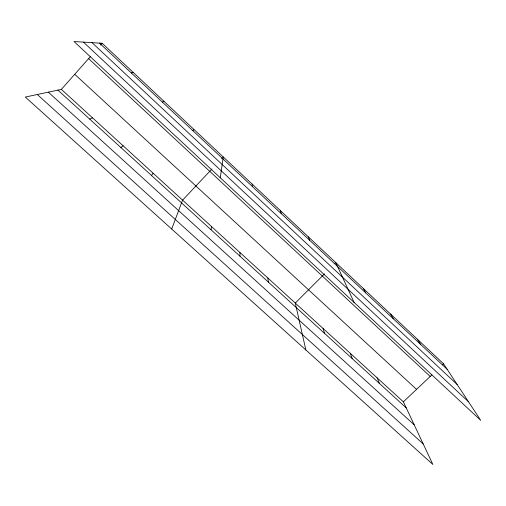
<?xml version="1.0" encoding="UTF-8"?>
<svg xmlns="http://www.w3.org/2000/svg" width="506" height="506" viewBox="0 0 506 506"><rect width="100%" height="100%" fill="white"/><g stroke="black" fill="none" stroke-linecap="round" stroke-linejoin="round"><path stroke-width="0.76" d="M220.255 177.751L223.272 156.974L221.647 158.694M211.021 229.794L211.521 226.561M171.692 229.022L182.59 200.123L211.906 169.029M192.995 130.826L193.842 129.346M151.509 175.493L153.122 173.204M61.371 89.385L403.383 401.827L432.864 464.457L25.3 97.057L61.371 89.385L90.694 56.255M100.618 45.047L102.18 43.276L443.572 363.82L480.7 420.347L74.028 41.543L102.18 43.276M324.454 273.891L295.276 303.069L305.858 349.969M334.675 263.664L335.75 262.582L354.124 302.443M403.383 401.827L431.884 374.87M442.459 364.87L443.572 363.82M120.909 147.575L123.103 145.785M162.426 102.149L163.862 101.194M89.72 119.119L92.528 117.847M131.269 72.915L133.318 72.51M37.299 94.508L423.193 443.914M48.323 92.162L414.186 424.781M57.931 90.119L406.248 407.912M74.73 74.293L416.552 389.373M88.607 58.614L430.214 376.451M83.408 42.118L468.505 401.777M99.505 43.111L447.171 369.298M92.016 42.649L457.158 384.509M417.336 339.184L420.505 344.282M390.632 314.112L393.352 318.805M363.441 288.584L365.693 292.86M377.071 377.792L379.5 383.51M308.388 236.89L309.672 240.299M350.291 353.327L352.271 358.665M323.03 328.426L324.542 333.365M280.533 210.736L281.311 213.684M267.857 278.022L268.389 282.133M252.165 184.102L252.418 186.581M239.939 252.519L239.964 256.2"/></g></svg>
